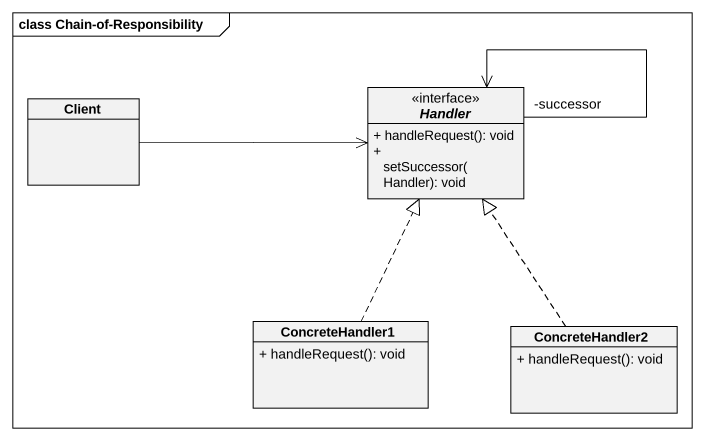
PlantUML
@startuml
mainframe class Chain-of-Responsibility
hide circle
hide empty members
skinparam classAttributeIconSize 0
interface Handler <<interface>> {
  + handleRequest(): void
  + setSuccessor(Handler): void
}
class Client
class ConcreteHandler1 {
  + handleRequest(): void
}
class ConcreteHandler2 {
  + handleRequest(): void
}
Handler "-successor" --> Handler
Client -right-> Handler
ConcreteHandler1 .up.|> Handler
ConcreteHandler2 .up.|> Handler
@enduml
